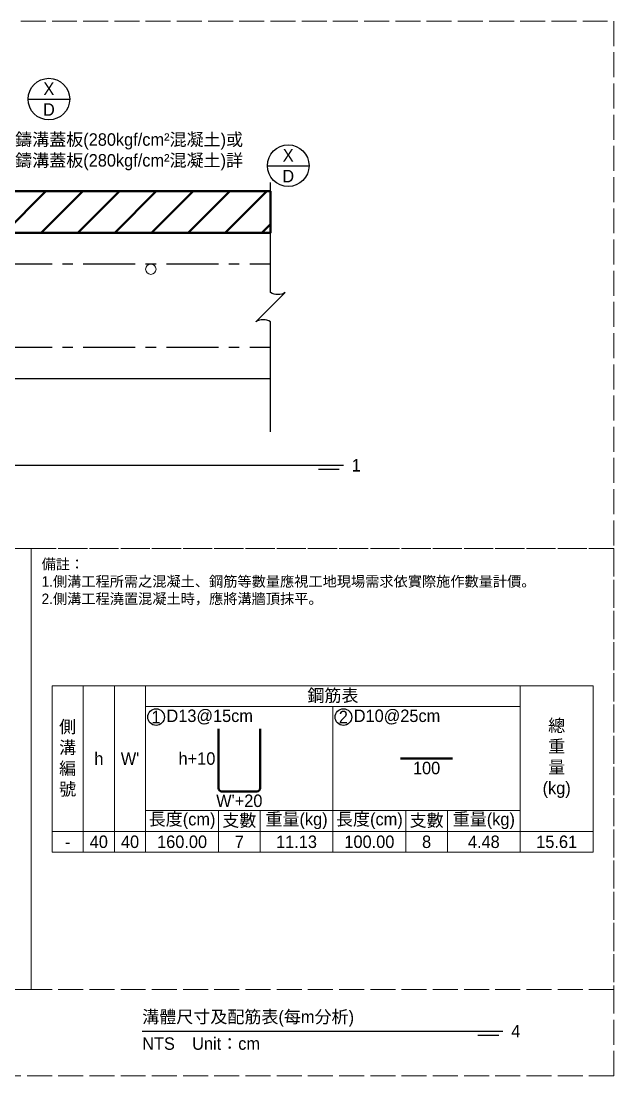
# Model space of a CAD drawing. Extents: x -8520 to 1950, y -2159 to 466.
# Drawn here: x -8025 to -7740, y -507 to 0 of the extents above; entities that cross this region are included whole.
import ezdxf
from ezdxf import colors
from ezdxf.entities.mleader import LeaderData, LeaderLine
from ezdxf.math import Vec2, Vec3

# ---------------------------------------------------------------- set-up
doc = ezdxf.new("R2010")
doc.units = 0
doc.header["$MEASUREMENT"] = 0
doc.linetypes.add('ACAD_ISO02W100', pattern=[15, 12, -3])
doc.linetypes.add('CENTERX2', pattern=[4, 2.5, -0.5, 0.5, -0.5])
for name, color, linetype, lineweight in [('一、1.基本-圖框', 7, 'Continuous', 20), ('一、3.基本-變更', 1, 'Continuous', 50), ('二、1.繪圖-既有設施', 8, 'Continuous', 20), ('二、2.繪圖-施作項目', 181, 'Continuous', 30), ('二、5.繪圖-鋼筋', 60, 'Continuous', 50)]:
    doc.layers.add(name, color=color, linetype=linetype, lineweight=lineweight)
doc.layers.add('一、4.基本-隱藏', color=9, linetype='ACAD_ISO02W100', lineweight=20, plot=False)
doc.layers.add('三、1.文字-說明文字', color=2, linetype='Continuous')
doc.layers.add('三、3.文字-註解文字', color=2, linetype='Continuous')
doc.styles.add('次圖名(詳圖)', font='MS PGothic.ttf', dxfattribs={"height": 6})
doc.styles.add('註解文字(詳圖)', font='MS PGothic.ttf', dxfattribs={"height": 5})

msp = doc.modelspace()

# ---------------------------------------------------------------- hatches: boundary and pattern name
at = {"layer": '一、3.基本-變更'}
h = msp.add_hatch(dxfattribs=at)
h.set_pattern_fill('ANSI31', color=256, scale=100)
h.set_pattern_definition([(45, (-9926.861, 2017.127), (-8.838835, 8.838835), [])])
h.paths.add_polyline_path([(-7905, -101.75), (-7905, -81.75), (-8355, -81.75), (-8355, -101.75)])

# ---------------------------------------------------------------- linework, layer by layer
at = {"layer": '一、1.基本-圖框'}
for points in [[(-8010, -389.5), (-7995, -389.5), (-7995, -319.5), (-8010, -319.5)], [(-7995, -389.5), (-7980, -389.5), (-7980, -319.5), (-7995, -319.5)], [(-7980, -389.5), (-7965, -389.5), (-7965, -319.5), (-7980, -319.5)], [(-7965, -329.5), (-7785, -329.5), (-7785, -319.5), (-7965, -319.5)], [(-7750, -389.5), (-7785, -389.5), (-7785, -319.5), (-7750, -319.5)], [(-7965, -329.5), (-7875, -329.5), (-7875, -379.5), (-7965, -379.5)], [(-7875, -329.5), (-7785, -329.5), (-7785, -379.5), (-7875, -379.5)], [(-7965, -379.5), (-7930, -379.5), (-7930, -389.5), (-7965, -389.5)], [(-7930, -379.5), (-7910, -379.5), (-7910, -389.5), (-7930, -389.5)], [(-7910, -379.5), (-7875, -379.5), (-7875, -389.5), (-7910, -389.5)], [(-7875, -379.5), (-7840, -379.5), (-7840, -389.5), (-7875, -389.5)], [(-7840, -379.5), (-7820, -379.5), (-7820, -389.5), (-7840, -389.5)], [(-7820, -379.5), (-7785, -379.5), (-7785, -389.5), (-7820, -389.5)], [(-8010, -389.5), (-7995, -389.5), (-7995, -399.5), (-8010, -399.5)], [(-7995, -389.5), (-7980, -389.5), (-7980, -399.5), (-7995, -399.5)], [(-7980, -389.5), (-7965, -389.5), (-7965, -399.5), (-7980, -399.5)], [(-7965, -389.5), (-7930, -389.5), (-7930, -399.5), (-7965, -399.5)], [(-7930, -389.5), (-7910, -389.5), (-7910, -399.5), (-7930, -399.5)], [(-7910, -389.5), (-7875, -389.5), (-7875, -399.5), (-7910, -399.5)], [(-7875, -389.5), (-7840, -389.5), (-7840, -399.5), (-7875, -399.5)], [(-7840, -389.5), (-7820, -389.5), (-7820, -399.5), (-7840, -399.5)], [(-7820, -389.5), (-7785, -389.5), (-7785, -399.5), (-7820, -399.5)], [(-7785, -389.5), (-7750, -389.5), (-7750, -399.5), (-7785, -399.5)]]:
    msp.add_lwpolyline(points, close=True, dxfattribs=at)
at = {"layer": '一、3.基本-變更'}
msp.add_lwpolyline([(-7905, -81.75), (-8355, -81.75), (-8355, -101.75), (-7905, -101.75)], close=True, dxfattribs=at)
at = {"layer": '一、4.基本-隱藏'}
for points in [[(-8520, 0), (-7740, 0), (-7740, -253.5), (-8520, -253.5)], [(-8520, 0), (-7740, 0), (-7740, -507), (-8520, -507)], [(-8520, 0), (-7740, 0), (-7740, -507), (-8520, -507)], [(-8270, -253.5), (-8020, -253.5), (-8020, -465.5), (-8270, -465.5)], [(-8020, -253.5), (-7740, -253.5), (-7740, -465.5), (-8020, -465.5)]]:
    msp.add_lwpolyline(points, close=True, dxfattribs=at)
at = {"layer": '三、3.文字-註解文字'}
for points in [[(-8021.5, -37.5), (-8001.5, -37.5)], [(-7906.5, -69.5), (-7886.5, -69.5)], [(-8390, -213.5), (-7870, -213.5)], [(-7872, -215.5), (-7882, -215.5)], [(-7966.66, -485.5), (-7793.34, -485.5)], [(-7795.34, -487.5), (-7805.34, -487.5)]]:
    msp.add_lwpolyline(points, dxfattribs=at)
msp.add_lwpolyline([(-7905, -197.5), (-7905, -144.571, 0.2828427), (-7912.071, -144.571), (-7897.929, -130.429, -0.2828427), (-7905, -130.429), (-7905, -77.5)], format="xyb", dxfattribs=at)
for centre, radius in [((-8011.5, -37.5), 10), ((-7896.5, -69.5), 10), ((-7960, -334.5), 4), ((-7870, -334.5), 4)]:
    msp.add_circle(centre, radius, dxfattribs=at)
at = {"layer": '二、1.繪圖-既有設施'}
msp.add_circle((-7962.5, -119.249), 2.5, dxfattribs=at)
at = {"layer": '二、2.繪圖-施作項目'}
for points in [[(-8355, -101.75), (-7905, -101.75)], [(-8355, -171.75), (-7905, -171.75)]]:
    msp.add_lwpolyline(points, dxfattribs=at)
at = {"layer": '二、2.繪圖-施作項目', "linetype": 'CENTERX2', "ltscale": 10}
for points in [[(-8355, -116.75), (-7905, -116.75)], [(-8355, -156.75), (-7905, -156.75)]]:
    msp.add_lwpolyline(points, dxfattribs=at)
at = {"layer": '二、5.繪圖-鋼筋'}
msp.add_lwpolyline([(-7930, -340.25), (-7930, -368.75, 0.4142136), (-7928.5, -370.25), (-7911.5, -370.25, 0.4142136), (-7910, -368.75), (-7910, -340.25)], format="xyb", dxfattribs=at)
msp.add_lwpolyline([(-7842.5, -354.5), (-7817.5, -354.5)], dxfattribs=at)

# ---------------------------------------------------------------- texts
at = {"layer": '一、1.基本-圖框', "char_height": 6, "attachment_point": 5, "style": '註解文字(詳圖)'}
for s, width, insert in [('{\\fMS PGothic|b0|i0|c128|p34;鋼筋表}', 94.24964, (-7875, -324.5)), ('側溝編號', 12.98354, (-8002.5, -354.5)), ('{\\fMS PGothic|b0|i0|c128|p34;總重量(kg)}', 6, (-7767.5, -354.5)), ('{\\fMS PGothic|b0|i0|c128|p34;h}', 12.98354, (-7987.5, -354.5)), ("{\\fMS PGothic|b0|i0|c128|p34;W}'", 22.32258, (-7972.5, -354.5)), ('{\\fMS PGothic|b0|i0|c128|p34;長度(cm)}', 35.02324, (-7947.5, -384.5)), ('{\\fMS PGothic|b0|i0|c128|p34;重量(kg)}', 30.27214, (-7892.5, -384.5)), ('{\\fMS PGothic|b0|i0|c128|p34;長度(cm)}', 35.02324, (-7857.5, -384.5)), ('{\\fMS PGothic|b0|i0|c128|p34;重量(kg)}', 30.27214, (-7802.5, -384.5)), ('{\\fMS PGothic|b0|i0|c128|p34;支數}', 19.27354, (-7920, -384.5)), ('{\\fMS PGothic|b0|i0|c128|p34;支數}', 19.27354, (-7830, -384.5))]:
    msp.add_mtext_dynamic_manual_height_columns(s, width=width, gutter_width=30, heights=[0], dxfattribs=dict(at, insert=insert))
at = {"layer": '三、1.文字-說明文字', "style": '註解文字(詳圖)'}
for s, width, insert, char_height, attachment_point in [('{\\fMS PGothic|b0|i0|c128|p34;X}', 4.41909, (-8011.5, -32.5), 6, 5), ('{\\fMS PGothic|b0|i0|c128|p34;D}', 12.5857, (-8011.5, -42.5), 6, 5), ('{\\fMS PGothic|b0|i0|c128|p34;X}', 4.41909, (-7896.5, -64.5), 6, 5), ('{\\fMS PGothic|b0|i0|c128|p34;D}', 12.5857, (-7896.5, -74.5), 6, 5), ('{\\fMS PGothic|b0|i0|c128|p34;備註：\\P1.側溝工程所需之混凝土、鋼筋等數量應視工地現場需求依實際施作數量計價。\\P2.側溝工程澆置混凝土時，應將溝牆頂抹平。}', 249.57878, (-8015, -258.5), 5, 1)]:
    msp.add_mtext_dynamic_manual_height_columns(s, width=width, gutter_width=30, heights=[0], dxfattribs=dict(at, insert=insert, char_height=char_height, attachment_point=attachment_point))
at = {"layer": '三、3.文字-註解文字', "char_height": 6}
for s, width, gutter_width, insert, attachment_point, style in [('1', 3, 15, (-7866, -213.5), 4, '次圖名(詳圖)'), ('1', 8.38231, 30, (-7960, -334.5), 5, '註解文字(詳圖)'), ('D13@15cm', 6.06582, 30, (-7955, -334.5), 4, '註解文字(詳圖)'), ('2', 8.38231, 30, (-7870, -334.5), 5, '註解文字(詳圖)'), ('{\\fMS PGothic|b0|i0|c128|p34;D1}0{\\fMS PGothic|b0|i0|c128|p34;@}25{\\fMS PGothic|b0|i0|c128|p34;cm}', 6.06582, 30, (-7865, -334.5), 4, '註解文字(詳圖)'), ('-', 9.06048, 30, (-8002.5, -394.5), 5, '註解文字(詳圖)'), ('40', 9.06048, 30, (-7987.5, -394.5), 5, '註解文字(詳圖)'), ('4{\\fMS PGothic|b0|i0|c128|p34;0}', 9.06048, 30, (-7972.5, -394.5), 5, '註解文字(詳圖)'), ('160.00', 9.06048, 30, (-7947.5, -394.5), 5, '註解文字(詳圖)'), ('7', 9.06048, 30, (-7920, -394.5), 5, '註解文字(詳圖)'), ('11.13', 9.06048, 30, (-7892.5, -394.5), 5, '註解文字(詳圖)'), ('{\\fMS PGothic|b0|i0|c128|p34;100}.00', 9.06048, 30, (-7857.5, -394.5), 5, '註解文字(詳圖)'), ('8', 9.06048, 30, (-7830, -394.5), 5, '註解文字(詳圖)'), ('4.48', 9.06048, 30, (-7802.5, -394.5), 5, '註解文字(詳圖)'), ('15.61', 9.06048, 30, (-7767.5, -394.5), 5, '註解文字(詳圖)'), ('{\\fMS PGothic|b0|i0|c128|p34;溝體尺寸}及{\\fMS PGothic|b0|i0|c128|p34;配筋表(每m分析)}', 144.80097, 15, (-7966.66, -479.5), 4, '次圖名(詳圖)'), ('4', 3, 15, (-7789.34, -485.5), 4, '次圖名(詳圖)'), ('NTS{\\fMS PGothic|b0|i0|c128|p34;^IUnit：cm}', 136.03259, 15, (-7966.66, -491.5), 4, '次圖名(詳圖)')]:
    msp.add_mtext_dynamic_manual_height_columns(s, width=width, gutter_width=gutter_width, heights=[0], dxfattribs=dict(at, insert=insert, attachment_point=attachment_point, style=style))
at = {"layer": '二、5.繪圖-鋼筋', "char_height": 6, "style": '註解文字(詳圖)'}
for s, width, insert, attachment_point in [('h+10', 8.87231, (-7931.5, -354.5), 6), ('100', 3.56631, (-7830, -356), 2), ("{\\fMS PGothic|b0|i0|c128|p34;W}'+2{\\fMS PGothic|b0|i0|c128|p34;0}", 3.56631, (-7920, -371.75), 2)]:
    msp.add_mtext_dynamic_manual_height_columns(s, width=width, gutter_width=30, heights=[0], dxfattribs=dict(at, insert=insert, attachment_point=attachment_point))

# ---------------------------------------------------------------- leaders
at = {"layer": '三、3.文字-註解文字'}
ml = msp.add_multileader_mtext('Standard', dxfattribs=at)
ml.set_content('S{\\fMS PGothic|b0|i0|c128|p34;1場鑄溝蓋板(280kgf/cm²混凝土)或\\P}S{\\fMS PGothic|b0|i0|c128|p34;2場鑄溝蓋板(280kgf/cm²混凝土)詳}', color=256, style='註解文字(詳圖)')
ml.set_leader_properties(color=256, linetype='ByLayer', lineweight=-1)
ml.build(insert=Vec2(0, 0))
ml.multileader.update_dxf_attribs({"dogleg_length": 5, "arrow_head_size": 6})
ctx = ml.context
ctx.base_point, ctx.char_height, ctx.arrow_head_size, ctx.landing_gap_size, ctx.plane_origin = Vec3(-8048.5, -57.5), 6, 6, 3, Vec3(-8073.5, -137.5)
notes = []
notes.append((ctx, [(0, (1, 1, 0), (-8053.5, -57.5), (1, 0), 5, [(0, [(-8073.5, -137.5)], 0, [])])]))
ctx.mtext.insert, ctx.mtext.flow_direction = Vec3(-8045.5, -53.92), 5
for ctx, leaders in notes:
    for number, flags, end, landing, length, lines in leaders:
        leader = LeaderData()
        leader.index, (leader.has_last_leader_line, leader.has_dogleg_vector, leader.attachment_direction) = number, flags
        leader.last_leader_point, leader.dogleg_vector, leader.dogleg_length = Vec3(end), Vec3(landing), length
        for number, points, colour, breaks in lines:
            line = LeaderLine()
            line.index, line.vertices, line.color, line.breaks = number, Vec3.list(points), colors.encode_raw_color(colour), breaks
            leader.lines.append(line)
        ctx.leaders.append(leader)

doc.saveas('drawing.dxf')
